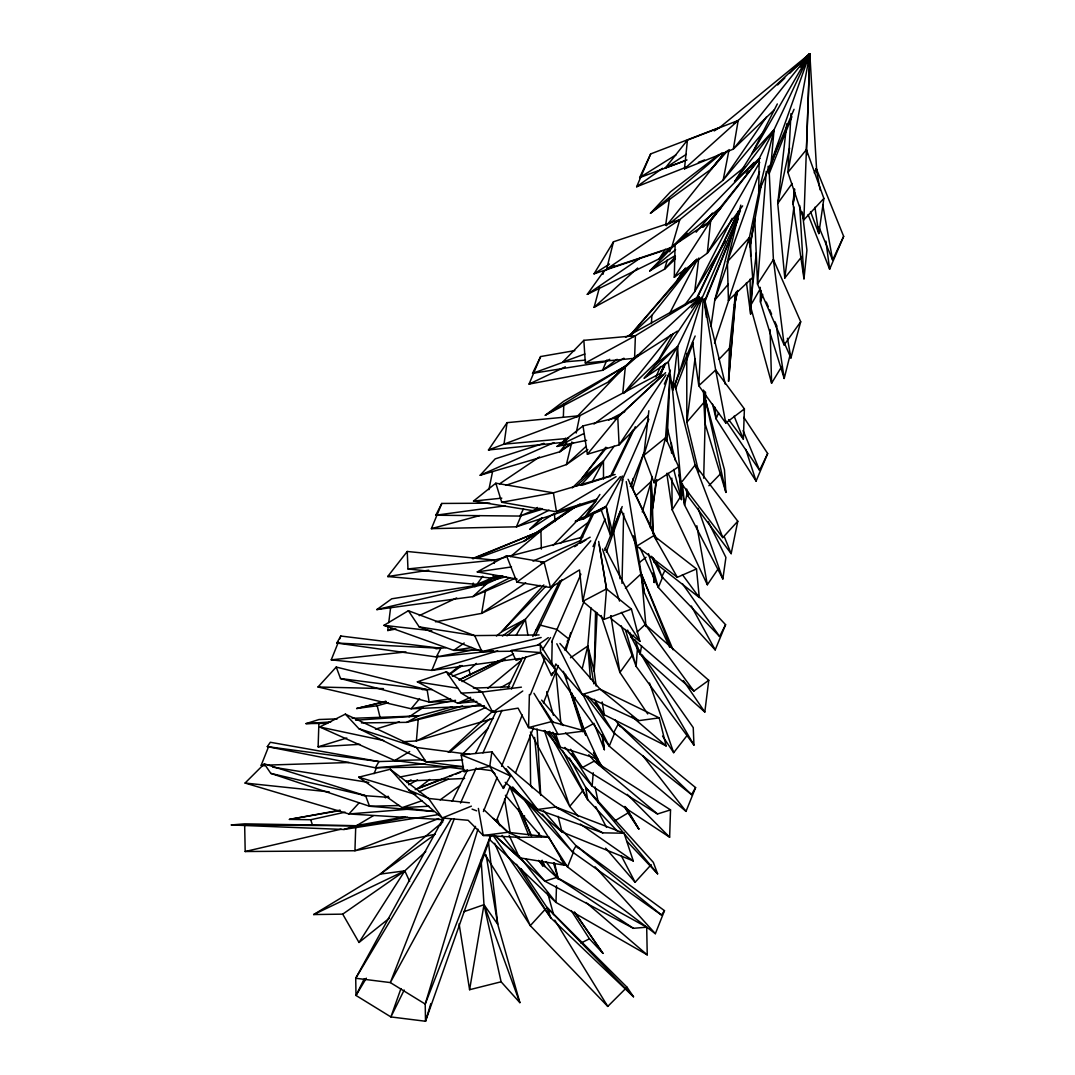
<?xml version="1.0" encoding="UTF-8"?>
<svg xmlns="http://www.w3.org/2000/svg" width="1075" height="1075" viewBox="0 0 1075 1075"><rect width="100%" height="100%" fill="white"/><g stroke="black" fill="none" stroke-linecap="round" stroke-linejoin="round"><path stroke-width="1.5" d="M750.673 256.186L750.767 241.27M794.049 109.314L758.695 192.008L759.165 158.576L774.054 129.726L809.824 53.75L816.745 171.919M650.402 527.744L651.222 481.466L652.068 476.534M551.744 664.122L552.201 641.332M595.577 611.46L594.22 671.351L596.128 686.038M529.384 694.437L528.564 727.587L558.006 734.453L584.787 730.946L597.646 758.869L560.277 747.112L549.58 731.363M621.995 583.376L623.648 513.353M742.637 205.903L707.31 253.189L674.28 277.283L675.127 244.428L710.629 220.966L759.85 158.428M703.682 478.2L705.254 416.979M705.603 403.743L705.496 392.133M735.932 294.658L728.554 381.343L729.414 348.488L735.407 294.335M359.762 744.33L318.119 746.843L318.912 722.736M355.704 827.401L354.938 850.742L245.194 851.521L244.67 825.479M556.514 885.746L555.963 902.409L647.244 954.869L646.693 927.214L556.796 877.415L538.494 860.39M545.025 730.839L592.137 786.107L669.631 837.197L670.531 809.878L594.26 761.1L588.778 754.757M563.354 417.087L563.797 404.348M728.608 419.586L743.363 439.191L744.397 408.93L715.654 370.015L704.098 299.105M632.234 336.865L635.392 335.723L634.586 358.297L585.311 363.001L583.859 340.332L635.392 335.723L699.046 296.754M803.885 219.838L787.908 172.43L806.411 149.653L823.88 198.432L803.885 219.838L809.824 53.75L719.807 127.401L714.19 130.922M806.411 151.723L809.824 53.75L738.176 120.508L684.479 168.829L687.422 140.14L738.176 120.508L733.325 149.116L684.479 168.829M667.038 440.79L670.061 377.997M597.095 612.804L594.22 671.351L587.797 646.021L591.022 607.886M703.05 299.146L698.804 385.723L725.786 423.012L744.397 408.93M761.046 290.398L760.482 302.115L784.199 378.467L790.246 354.36M809.663 57.082L809.824 53.75L789.561 73.409M790.958 113.627L787.908 172.43L809.824 53.75L802.837 60.872M651.396 323.669L651.867 315.365L696.896 259.048M746.44 282.618L750.619 314.088L752.675 277.565L749.396 237.535L759.918 187.077M493.371 574.991L493.129 578.296L407.963 568.93L407.237 551.475L494.433 560.088L505.693 557.159M494.191 563.394L494.433 560.088L407.963 568.93M639.356 650.899L637.435 648.158L636.131 666.366L693.966 745.069L693.241 727.614L642.245 655.011M654.111 482.742L643.804 455.41L665.559 437.753L678.607 466.765L654.111 482.742L665.559 437.753L670.061 374.718M728.554 381.343L735.784 292.319M766.26 171.248L757.539 284.123L784.145 344.954L800.7 321.761L773.409 259.626L768.934 166.329M808.938 65.387L809.824 53.75L799.357 64.54M610.694 615.72L611.406 618.958L639.88 641.372L631.428 609.108L604.123 619.348L606.528 588.898L598.681 541.451M794.304 189.119L793.068 204.116L803.979 278.828L806.922 250.139L802.326 211.99M418.215 719.256L416.388 740.93L403.058 741.723M593.266 772.777L592.137 786.107L571.873 753.723M622.774 393.195L625.408 366.145L637.582 354.884M805.874 58.789L809.824 53.75L809.502 57.082L809.824 53.75L733.325 149.116L774.336 109.798M794.734 189.24L793.068 204.116L794.962 192.989M648.87 410.717L643.804 455.41L668.099 376.022M750.955 300.919L756.343 252.719M786.779 123.759L777.736 203.457L784.804 278.008L801.896 256.468M672.628 390.279L679.118 373.603L677.586 346.58L668.26 362.033L672.628 390.279L677.586 346.58L701.827 297.143M698.804 258.027L694.719 291.594L684.735 304.991M748.818 242.318L749.396 237.535L727.372 261.749L728.42 300.422L752.675 277.565M395.99 629.023L387.752 630.528L388.344 625.771M388.747 622.6L390.722 606.73M627.585 630.098L640.149 654.138L704.81 712.026L708.761 680.3L645.202 624.494L605.05 547.995M656.14 480.794L652.538 508.972L653.13 534.033M694.961 359.023L686.831 422.22L698.737 472.127M784.804 278.008L793.914 206.924M661.757 372.689L579.788 415.703L507.051 422.663L504.014 444.15L568.567 438.358M679.682 477.26L684.614 505.169L722.857 578.941L725.907 557.455L708.291 521.765M665.627 225.387L669.537 198.23M656.744 479.504L652.538 508.972L651.222 481.466L635.527 496.018M810.523 211.641L818.827 233.584L823.88 198.432M711.005 326.195L714.767 300.153L734.037 227.013M489.757 766.327L491.893 751.801L461.188 754.973L463.983 771.595L489.757 766.327L510.464 776.016L503.396 788.432L489.757 766.327L461.188 754.973M486.102 854.867L497.725 924.258L519.857 1002.639L501.098 981.798L469.6 989.712L483.992 904.707L481.13 859.987M808.709 60.348L809.824 53.75L805.094 60.455M485.551 590.336L481.627 613.382L435.509 621.807M641.547 645.9L640.149 654.138L635.15 640.001M749.812 246.766L754.784 219.233L757.539 284.123L773.409 259.626L774 262.905M749.947 246.444L761.423 184.094M729.078 149.573L723.152 180.13L669.255 223.869M523.901 819.029L524.533 815.777M631.482 486.585L633.094 478.509M488.87 489.662L492.525 471.844M686.025 489.367L687.691 495.803L731.161 553.652L737.786 521.241L695.149 464.991L674.643 384.232M576.173 433.037L579.788 415.703L488.48 449.968L507.051 422.663M687.57 490.979L684.614 505.169L682.41 483.696M622.949 479.678L610.869 536.371L601.315 510.316L606.152 506.392L622.317 476.01M595.254 542.996L582.811 601.355L604.123 619.348M737.598 290.478L734.453 305.219L737.652 290.761M789.587 148.135L777.736 203.457L792.154 183.489M806.411 61.262L809.824 53.75L809.126 57.002L809.824 53.75L751.868 153.886L734.574 181.702L759.165 158.576M740.782 205.11L727.372 261.749L759.582 171.704M807.567 63.264L809.824 53.75L771.178 162.123L774.054 129.726L751.868 153.886L777.319 103.953M571.887 441.919L566.377 464.615L506.016 485.295M688.47 492.552L687.691 495.803L686.791 489.165M574.265 700.819L575.058 697.608M582.22 668.583L587.797 646.021L570.503 657.779M758.695 192.008L774.054 129.726L734.574 181.702M720.29 207.677L671.687 247.438L606.622 269.113L613.489 241.781L679.803 219.636L744.693 166.974M736.523 217.54L738.189 211.224M565.961 650.375L570.691 632.732M675.409 258.914L664.538 269.22L594.085 307.356L599.608 286.904M602.994 274.313L603.841 271.169L614.228 265.794M784.266 342.858L790.931 357.962L800.7 321.761M675.584 222.31L679.803 219.636L671.687 247.438L754.126 162.379M642.286 511.996L651.222 481.466L652.727 531.144M762.726 294.402L760.482 302.115L760.267 287.321M503.396 788.432L504.296 785.368M667.387 259.707L664.538 269.22L675.436 256.468M669.765 251.778L671.19 247.022M477.932 829.147L425.216 1004.063L425.512 1021.25L390.91 1016.937L356 995.45L355.718 978.263L443.72 817.605M430.833 1003.58L425.512 1021.25L491.047 835.315M701.841 298.917L679.118 373.603L695.149 336.005M674.455 386.395L678.433 373.67M632.758 488.48L643.697 453.623M714.512 343.14L729.32 298.501M728.42 300.422L749.396 237.535L749.503 244.186M768.544 171.906L778.448 143.553M808.723 56.894L809.824 53.75M728.098 262.112L714.767 300.153L728.366 284.109M400.948 988.583L390.91 1016.937L404.173 990.035M606.34 552.013L621.39 510.437M551.515 675.53L555.6 669.497L540.604 652.552L516.04 660.372L511.257 650.55L540.255 644.61L540.604 652.552L551.515 675.53L552.59 672.641M554.203 668.314L555.815 663.987L582.287 694.477L638.671 720.653L659.217 717.885L666.124 745.929L604.244 714.7L587.743 696.103M675.584 388.962L693.214 342.898M490.738 835.248L425.216 1004.063L390.319 982.577L355.718 978.263L451.231 818.948M454.349 818.639L390.319 982.577L475.54 826.366M264.504 765.83L261.185 765.306L268.495 746.883M561.016 859.382L567.533 866.92L655.36 933.705L664.484 910.673L576.052 845.756L562.816 830.935M496.247 821.192L509.913 786.954M515.503 772.938L533.509 727.802M543.453 702.889L558.355 665.532M564.563 649.972L583.967 601.731M769.109 173.828L791.912 116.718M519.857 658.491L431.868 670.383L331.248 659.848L338.437 641.99M339.633 639.02L340.829 636.037L440.898 648.265L445.883 647.661M374.1 773.651L376.532 767.604M483.401 811.544L497.174 777.292M501.555 766.381L522.222 714.996M530.365 694.759L544.77 658.935M551.65 641.815L580.903 574.144M573.62 851.803L567.533 866.92L524.587 799.907M555.157 670.961L609.243 746.157L686.011 811.397L695.592 787.599L618.273 724.039L615.317 720.048M604.661 550.373L621.592 508.368M630.38 486.572L644.18 452.347M704.38 302.962L738.256 218.924M437.888 655.629L431.868 670.383L497.725 650.939M704.528 301.202L736.2 223.519M614.658 732.895L609.243 746.157L582.69 694.195M596.397 500.372L516.43 526.817L431.384 528.658L441.785 503.449L489.891 503.181M622.197 506.553L612.145 530.942L606.152 506.392L575.394 521.214L583.765 518.808L606.152 506.392L610.869 536.371M639.974 547.833L658.33 587.447L715.184 649.905L725.585 624.696L698.078 595.362M521.402 514.898L516.43 526.817L549.029 510.195M662.684 577.006L658.33 587.447L648.494 553.679M623.97 358.203L602.538 370.311L529.048 384.097L540.631 356.551L574.762 350.611M712.577 404.213L716.058 418.807L756.088 481.103L767.671 453.542L743.819 417.369M606.905 360.018L602.538 370.311L617.117 359.292M718.557 412.921L716.058 418.807L714.862 407.17M686.025 167.257L636.655 186.754L650.684 153.913L719.807 127.401M808.104 214.597L829.631 269.207L843.66 236.366L816.301 168.614L814.299 172.968M593.01 546.543L605.131 518.929M621.955 480.592L648.883 419.25M664.363 383.977L670.424 370.176M700.04 302.693L740.42 210.673M460.517 803.065L476.158 768.087M482.957 752.876L501.998 710.279M511.525 688.981L525.809 657.04M535.323 635.742L561.903 579.667M655.857 376.962L660.601 366.481M685.017 160.739L639.652 177.617L650.684 153.913M818.801 226.65L832.628 260.069L843.66 236.366M609.727 359.319L605.359 361.711L532.568 373.347L540.631 356.551M579.344 543.332L594.609 511.539M612.065 475.204L635.325 426.762M658.585 378.319L665.855 363.175M696.398 299.589L739.291 210.257M726.283 421.145L759.608 470.339L767.671 453.542M532.824 636.548L559.82 580.822M580.245 538.629L592.648 513.003M610.143 476.843L632.758 430.121M659.741 374.369L664.847 363.82M696.21 299.025L738.512 211.627M523.525 508.784L519.951 516.067L435.792 515.221L441.785 503.449M452.185 801.345L467.571 769.888M475.634 753.4L496.166 711.448M507.897 687.476L522.558 657.524M664.713 570.865L661.851 576.697L719.592 636.467L725.585 624.696M364.21 978.895L356 995.45L366.333 978.196M440.307 825.385L443.29 819.365M732.156 218.306L694.719 291.594L725.491 241.055M669.792 313.107L697.46 259.411M336.771 643.038L440.898 648.265L436.275 656.946L336.771 643.038L340.829 636.037M691.521 794.6L618.273 724.039L613.65 732.72L691.521 794.6L695.592 787.599M659.727 374.691L663.692 367.368M592.285 481.6L603.438 461.041L614.134 446.232M673.192 333.788L656.408 363.901L644.247 378.145L668.26 362.033M751.223 304.467L760.321 288.678M759.743 162.419L707.31 253.189L710.629 220.966L702.848 227.349M516.107 635.338L525.339 619.348L554.351 584.666M661.474 915.027L576.052 845.756L572.438 851.978L661.474 915.027L664.484 910.673M661.609 251.214L594.032 273.843L613.489 241.781M750.834 307.504L771.595 383.197L781.753 366.468M565.45 438.21L562.763 442.43L488.48 449.968M682.947 492.941L672.184 509.819L707.337 584.76L718.476 568.379M434.3 834.952L380.295 874.082L313.672 914.556L342.71 914.14L359.01 942.466L404.805 870.871L425.754 851.507M674.28 277.283L710.629 220.966L708.546 223.439M665.291 249.293L659.123 258.82L587.299 294.348L603.841 271.169M542.418 649.824L550.534 637.542M599.917 494.46L583.765 518.808L620.329 476.628M685.165 268.333L676.954 280.656L629.748 335.723M665.936 374.933L619.093 444.848L587.38 454.228L583.026 425.928L617.776 417.342L665.627 372.662M700.537 298.259L656.408 363.901L677.586 346.58L644.247 378.145M766.488 116.947L723.152 180.13L764.016 131.284M685.501 268.212L676.954 280.656L694.584 261.279M463.177 766.542L375.35 767.778L267.312 746.628L270.322 742.274L378.964 761.557L404.066 760.818M800.378 67.174L803.213 63.143M482.742 576.281L476.897 584.383L387.672 576.536L407.237 551.475M632.57 654.903L619.899 672.453L647.714 713.948M605.722 447.281L581.683 478.697L572.263 487.902M662.549 736.079L673.676 752.675L687.059 735.528M566.767 442.806L559.685 451.796L480.176 475.257L495.172 458.877L543.95 443.33M696.412 468.095L695.149 464.991L680.999 482.971L722.79 537.621L737.786 521.241M686.992 159.947L665.304 167.996L687.422 140.14M535.753 630.555L540.08 625.086L556.662 629.359L568.917 639.074L567.183 641.264M666.433 225.696L723.475 154.155M623.661 393.477L670.813 334.661M706.436 224.715L759.702 158.415M606.77 447.469L581.683 478.697L603.438 461.041L603.518 479.074M724.563 152.69L711.193 169.138L650.469 213.24L670.464 191.834L719.175 154.437M587.38 454.228L617.776 417.342L619.093 444.848L648.346 415.42M707.914 223.64L716.447 213.32M718.584 210.74L720.72 208.16M419.653 698.602L411.147 708.774L318.012 686.979L336.233 667.051L427.111 689.693L432.069 689.518M583.523 789.883L569.696 806.425L578.417 816.53M726.364 151.387L711.193 169.138L727.936 150.419M696.143 232.213L712.483 213.078M746.265 173.532L748.442 170.979M590.793 540.846L550.508 587.555L516.927 582.099L506.527 555.748L477.287 571.9L517.209 579.116M629.802 335.709L695.7 260.204M691.427 307.759L697.903 300.342M543.843 584.934L501.622 631.791L496.422 635.997M358.942 803.025L348.945 813.963L245.073 783.043L264.316 763.855L365.607 795.728L388.989 797.395M545.845 908.63L530.284 925.656L607.765 1006.415L627.007 987.213L546.947 907.421L521.026 868.681M605.668 848.135L635.11 882.266L651.181 864.69M580.607 485.376L603.438 461.041L576.455 486.088M576.764 416.925L625.408 366.145L563.905 401.163L545.294 415.246L608.558 381.84L638.133 355.704M674.979 255.742L649.676 270.967L675.127 244.428M719 359.346L729.414 348.488M553.061 545.509L595.778 501.447M545.979 586.144L501.622 631.791L525.339 619.348L527.906 635.164M585.566 360.112L562.749 362.033L583.859 340.332M708.895 485.739L721.11 473.175M669.658 248.097L659.123 258.82L672.601 246.592M462.546 754.193L488.426 727.936M555.076 521.563L554.351 513.353L529.867 529.33L541.639 517.827M777.628 84.965L784.79 78.032M624.965 392.509L659.136 359.467M631.253 334.795L651.867 315.365M376.828 609.579L486.666 583.752L472.879 596.625L376.828 609.579L391.717 598.802L486.666 583.752L500.318 577.53M708.761 680.3L693.886 691.077L631.401 637.367L633.712 635.231M637.153 632.006L645.202 624.494L693.886 691.077M699.61 297.587L634.586 358.297L677.371 331.14M615.585 419.277L663.208 374.906M716.891 373.092L715.654 370.015L698.804 385.723L692.569 342.052M529.867 529.33L542.122 517.948M634.398 357.935L608.558 381.84L625.408 366.145L545.294 415.246M585.982 446.447L566.377 464.615L587.85 449.525M615.397 419.183L622.747 412.37M650.926 386.248L653.385 383.977M537.581 507.454L533.926 510.827L473.524 501.071L495.817 483.199L553.397 492.834L615.128 474.492M625.448 588.334L641.264 573.714L673.031 649.73M448.262 752.352L493.223 710.736M679.951 239.927L687.301 233.262M594.085 307.356L637.65 268.038M452.373 676.256L469.049 669.994L476.4 663.383M506.983 635.862L525.339 619.348L502.428 636.037M474.935 586.748L478.738 583.523M510.464 556.648L540.927 530.848L574.682 506.983M650.469 213.24L722.037 152.825M442.9 821.878L380.295 874.082L404.805 870.871L409.642 881.392M487.768 688.309L521.348 660.493M450.102 751.801L489.837 718.973M649.676 270.967L675.611 249.682M448.262 674.966L459.979 665.492M359.01 942.466L389.096 918.399M586.628 440.32L557.065 446.434L583.026 425.928M639.544 562.386L646.035 557.267M416.616 789.44L429.785 779.429M570.368 443.72L559.685 451.796L573.674 442.591M560.169 543.426L588.133 522.423M593.991 424.034L661.138 374.947M516.927 582.099L544.084 562.225L590.135 537.191M449.847 674.347L461.981 665.506M440.132 799.894L460.234 785.288M636.655 186.754L662.549 168.264M522.773 690.997L492.767 712.295L461.323 693.147L446.313 671.794L417.382 681.846L457.614 703.252L476.87 701.478M464.198 642.998L453.744 650.388L383.923 625.354L408.379 610.721L474.666 635.594L539.112 634.949M537.554 645.228L548.304 637.65M342.71 914.14L404.805 870.871L313.672 914.556M572.222 507.884L523.955 541.249L476.83 558.436M525.702 582.865L481.627 613.382L540.067 585.337M690.876 302.72L697.782 297.963M566.901 439.567L562.763 442.43L565.692 440.898M587.299 294.348L640.74 257.772M606.622 269.113L679.803 219.636M499.553 483.871L539.448 456.982M409.091 716.904L422.986 707.525M406.901 782.573L411.026 779.805M579.922 504L523.955 541.249L540.927 530.848L541.33 549.123M665.304 167.996L686.32 154.303M733.983 123.249L738.176 120.508M594.032 273.843L609.498 264.06M639.652 177.617L676.215 154.706M620.933 509.617L636.763 546.1L653.734 535.699L696.493 568.93L699.288 597.525L654.326 562.265L651.504 556.299M409.696 751.559L394.753 760.509L319.705 726.982L345.357 714.136L416.495 747.488L469.547 754.368M615.102 820.682L628.042 812.928L638.846 829.08L626.107 807.433M355.933 826.03L373.227 815.737M616.109 476.682L556.487 511.808L501.729 502.28L495.817 483.199M574.493 546.691L577.342 545.012M580.204 543.345L585.915 539.986M500.641 687.624L510.719 681.967M385.307 797.865L388.223 796.239M408.715 784.804L417.49 779.899M625.516 337.308L698.898 296.592M583.712 728.998L593.951 723.354L604.352 749.692L602.658 736.644M585.311 363.001L635.392 335.723M452.306 706.866L418.498 715.923L406.699 722.346L361.388 722.911M608.705 420.097L624.736 411.644M462.035 681.59L504.968 659.351M509.926 577.772L472.879 596.625L515.678 578.095M580.89 943.098L589.436 938.811L602.954 953.35L574.534 912.084M459.28 679.722L498.303 660.883M485.819 707.337L416.388 740.93L493.412 718.423M557.065 446.434L583.712 433.655M614.819 418.753L617.776 417.342M466.51 770.385L463.983 771.595L467.047 770.358M459.106 679.911L513.514 653.963M529.048 384.097L565.356 366.844M387.752 630.528L392.254 628.405M419.237 615.639L456.7 597.928M483.669 585.163L486.666 583.752M470.608 697.326L457.614 703.252L473.605 699.449M479.692 585.122L491.759 579.707M480.176 475.257L553.88 442.645M636.763 546.1L677.317 577.302L696.493 568.93M499.257 575.649L493.129 578.296L502.751 575.81M532.972 561.083L580.473 540.564M540.08 508.179L533.926 510.827L541.988 508.542M419.196 791.711L448.45 779.16M536.882 508.892L519.951 516.067L542.324 509.214M495.427 576.523L476.897 584.383L506.123 576.711M575.394 521.214L601.315 510.316M473.228 558.731L540.927 530.848L472.422 558.597M471.387 806.156L442.295 817.981L408.997 790.098L390.238 769.27L358.727 777.185L402.09 807.647L433.83 811.477L369.531 806.25L270.819 773.395L264.316 763.855M698.36 162.379L704.542 159.933M416.146 789.063L464.951 770.103M438.721 818.559L354.938 850.742L435.375 834.213M415.178 789.628L443.209 778.891M449.444 776.513L452.562 775.317M455.679 774.121L460.342 772.334M532.568 373.347L566.928 360.864M562.749 362.033L584.854 354.024M422.341 800.606L402.09 807.647L428.912 806.223M463.755 911.748L483.992 904.707L497.725 924.258L488.588 842.948M581.844 485.295L610.372 476.212M327.821 723.341L305.999 723.609L319.02 719.524L337.254 718.866M231.34 824.955L355.771 825.734L343.852 829.483L231.34 824.955L244.63 823.853L355.771 825.734L405.127 816.785M564.886 747.421L582.448 767.523L657.51 813.977L670.531 809.878M646.693 927.214L633.39 928.303L556.796 877.415L544.877 881.164L495.36 835.96M596.719 499.284L556.487 511.808L553.397 492.834L501.729 502.28M318.119 746.843L346.795 738.014M375.484 729.173L399.376 721.809M415.313 716.904L418.498 715.923L352.183 718.328M462.559 705.899L406.699 722.346L480.659 704.259M385.912 701.263L356.645 708.519L377.204 705.751L388.438 702.647M431.384 528.658L479.692 515.597M508.905 556.312L582.865 537.043M541.142 637.488L481.949 651.611L419.183 626.873L408.379 610.721M356.645 708.519L385.938 701.558M245.194 851.521L341.124 829.147M352.519 826.5L355.771 825.734M340.049 810.174L289.403 819.392L310.715 819.741L345.115 812.176M399.833 777.023L452.051 766.892M407.425 817.202L343.852 829.483L439.312 814.433M473.873 649.77L436.275 656.946L493.344 650.886M455.558 700.295L411.147 708.774L484.382 705.711M289.403 819.392L340.184 810.55M471.817 647.54L453.744 650.388L481.734 650.173M450.546 698.642L429.14 702.029L340.52 678.54L336.233 667.051M387.672 576.536L428.737 570.207M491.154 560.599L494.433 560.088M477.287 571.9L511.498 566.942M540.819 562.695L544.084 562.225L550.508 587.555L579.506 569.925L582.811 601.355L606.528 588.898L631.428 609.108M435.792 515.221L504.968 505.855M531.278 835.745L510.477 788.324L561.983 831.956L633.269 860.941L624.078 833.219L555.856 807.029L537.581 809.488L505.196 782.318M461.323 693.147L482.151 692.058L521.402 687.167M331.248 659.848L406.014 651.947M435.912 648.789L440.898 648.265M473.524 501.071L501.81 498.155M424.961 763.828L375.35 767.778L378.964 761.557L267.312 746.628M412.397 808.884L348.945 813.963L443.733 819.728M305.999 723.609L330.818 721.916M355.637 720.223L418.498 715.923M462.747 759.891L426.09 761.853L358.875 728.675L345.357 714.136M405.557 781.122L464.602 778.461M473.39 688.094L509.752 686.831M261.185 765.306L264.504 765.198M267.823 765.091L349.106 762.511M455.343 701.317L429.14 702.029L427.111 689.693L340.52 678.54M424.652 759.783L394.753 760.509L463.15 769.095M399.43 805.524L369.531 806.25L365.607 795.728L270.819 773.395M390.238 769.27L428.562 798.443L442.295 817.981L468.136 820.292L483.253 835.477L519.574 837.344L548.613 836.928L564.913 865.267L519.521 857.823L494.648 835.356M512.13 651.222L481.949 651.611L474.666 635.594L419.183 626.873M505.908 768.585L537.581 809.488L602.766 832.856L624.078 833.219M318.012 686.979L383.466 688.605M422.072 689.572L427.111 689.693M511.257 650.55L540.604 652.552M245.073 783.043L329.286 791.912M362.302 795.379L365.607 795.728M469.358 802.783L428.562 798.443L408.997 790.098M383.923 625.354L431.774 630.756M548.613 836.928L507.749 832.278L483.253 835.477L478.375 808.427M463.446 766.865L426.09 761.853L416.495 747.488L358.875 728.675M476.48 768.612L491.208 770.587L495.024 773.785M417.382 681.846L457.856 688.228M478.912 691.548L482.151 692.058L492.767 712.295L518.083 708.143L528.564 727.587L551.381 721.647L584.787 730.946M272.781 767.147L368.792 782.452M506.527 555.748L544.084 562.225M319.705 726.982L383.681 740.541M358.727 777.185L415.864 794.573M472.073 809.126L476.655 810.832M519.574 837.344L507.749 832.278L483.562 809.381M659.217 717.885L600.092 689.183L559.927 643.468M633.39 928.303L544.877 881.164L525.326 858.656M507.843 766.542L555.856 807.029L602.766 832.856M446.313 671.794L482.151 692.058M516.336 837.223L564.913 865.267M555.856 807.029L558.57 808.924M580.298 824.055L633.269 860.941M565.517 733.016L597.646 758.869M638.671 720.653L600.092 689.183L582.287 694.477L556.823 643.764M657.51 813.977L594.26 761.1L582.448 767.523L570.597 749.288M556.796 877.415L559.336 879.592M586.09 902.503L647.244 954.869M631.845 716.461L666.124 745.929M493.371 818.411L508.005 832.023M489.246 839.212L555.963 902.409L518.808 855.633M627.007 987.213L633.511 996.767L550.87 917.929L493.116 835.49M627.236 794.398L669.631 837.197M516.457 864.327L550.87 917.929L546.947 907.421L633.511 996.767M617.493 831.284L587.689 799.679L548.452 732.156M626.671 841.013L657.618 873.827L653.318 862.338L585.647 787.343L569.401 758.009M512.654 786.94L572.438 851.978L542.351 814.138M576.052 845.756L578.283 848.242M595.039 866.813L655.36 933.705M543.48 810.657L561.983 831.956L558.153 816.368M505.384 795.258L541.424 836.807M541.639 700.121L563.569 725.531M562.467 750.377L587.689 799.679L585.647 787.343L657.618 873.827M618.273 724.039L620.329 726.687M642.904 755.806L686.011 811.397M502.106 835.356L519.521 857.823L509.133 835.275M491.893 751.801L510.464 776.016M584.572 694.437L613.65 732.72L594.986 702.929M628.096 479.289L655.71 538.387M682.45 574.682L699.288 597.525M682.531 583.832L719.592 636.467M546.06 861.613L558.247 878.96L554.552 862.929M574.601 912.406L602.954 953.35M683.391 680.569L704.81 712.026M539.408 861.129L542.902 866.356M594.233 699.274L604.244 714.7L602.175 701.935M539.61 701.585L553.289 722.628M571.255 910.606L589.436 938.811M484.704 854.262L530.284 925.656L494.661 843.311M621.444 612.374L639.88 641.372M540.255 644.61L555.6 669.497M594.394 756.948L599.622 765.44M624.898 806.452L638.846 829.08M533.939 693.254L551.381 721.647L558.006 734.453M546.947 907.421L549.553 911.654M554.767 920.146L607.765 1006.415M593.843 752.581L603.183 768.464M637.435 648.158L639.128 651.047M640.808 653.949L693.966 745.069M593.534 752.527L600.938 765.467M624.763 807.177L628.042 812.928M653.734 535.699L677.317 577.302M691.332 606.018L715.184 649.905M530.445 732.021L569.696 806.425L544.367 730.462M532.125 787.854L530.607 784.965L530.096 734.722M585.647 787.343L587.192 790.3M595.698 806.626L606.515 827.387M621.202 855.566L635.11 882.266M667.951 473.269L681.469 499.579L678.607 466.765M552.792 732.25L560.277 747.112L555.573 733.634M652.485 557.455L661.851 576.697L656.852 562.588M630.353 483.723L656.825 539.475M633.538 535.847L644.355 592.688L669.712 647.352M766.3 302.075L768.289 306.603M769.619 309.627L771.622 314.155M774.954 321.707L776.943 326.236M542.069 860.349L544.756 866.504M520.945 811.517L531.561 835.974M542.163 860.43L544.823 866.544M743.134 430.578L759.608 470.339M724.214 536.546L731.161 553.652M734.131 416.132L743.363 439.191M670.598 646.922L641.264 573.714L645.994 626.523M518.137 808.924L528.645 835.154M695.149 464.991L722.79 537.621M621.148 625.784L636.131 666.366L625.381 629.493M519.857 1002.639L483.992 904.707L501.098 981.798M497.389 819.365L499.673 825.654M698.038 508.233L722.857 578.941M563.327 671.351L585.7 735.34M649.515 683.001L673.676 752.675M565.477 674.106L567.062 678.822M571.793 692.972L585.996 735.421M310.715 819.741L312.247 824.364M601.153 615.518L619.899 672.453L610.896 615.8M652.767 557.508L654.326 562.265L654.258 558.946M602.497 549.043L619.536 601.1M629.856 632.638L631.401 637.367M745.808 449.39L756.088 481.103M569.428 688.941L582.999 731.927M686.75 353.42L686.831 422.22L705.684 400.438L724.456 469.748L725.907 492.417L704.877 422.999L703.44 390.064M553.558 863.037L558.247 878.96M546.732 691.655L553.383 715.278M547.39 892.048L553.598 914.61M469.049 669.994L470.326 674.831M665.559 437.753L666.379 440.925M673.716 469.466L681.469 499.579M667.011 426.923L675.396 460.557M678.997 474.962L680.999 482.971L671.754 381.397M377.204 705.751L380.268 718.221M704.474 298.984L725.329 384.286M725.907 492.417L705.684 400.438L704.877 422.999L704.488 391.206M595.066 787.007L598.479 803.227M715.654 370.015L725.786 423.012M816.301 168.614L820.091 189.845M822.724 204.546L832.628 260.069M787.424 338.289L790.931 357.962M696.815 525.729L707.337 584.76M538.938 832.843L539.502 836.148M504.538 799.034L510.262 833.474M599.232 544.81L606.542 589.302M626.241 481.587L644.355 592.688M593.83 683.875L587.797 646.021L590.417 678.93M601.987 734.883L604.352 749.692M459.092 923.801L469.6 989.712M652.834 573.042L654.285 582.475L654.164 577.463M776.271 325.564L784.199 378.467M666.782 473.336L672.184 509.819L671.821 478.133M806.411 149.653L807.137 154.598M814.931 207.26L818.827 233.584M613.234 528.524L620.033 578.753M704.636 304.104L706.409 317.367M825.923 241.176L829.631 269.207M773.409 259.626L784.145 344.954M534.597 737.41L540.093 793.619M473.202 583.053L473.511 586.238M556.03 673.152L561.002 724.832M799.692 205.5L803.979 278.828M537.097 728.957L540.698 795.406M654.084 575.851L654.285 582.475M770.117 329.595L771.595 383.197M750.068 279.137L750.619 314.088M671.405 443.115L671.526 453.126M768.141 166.289L768.155 171.274"/></g></svg>
